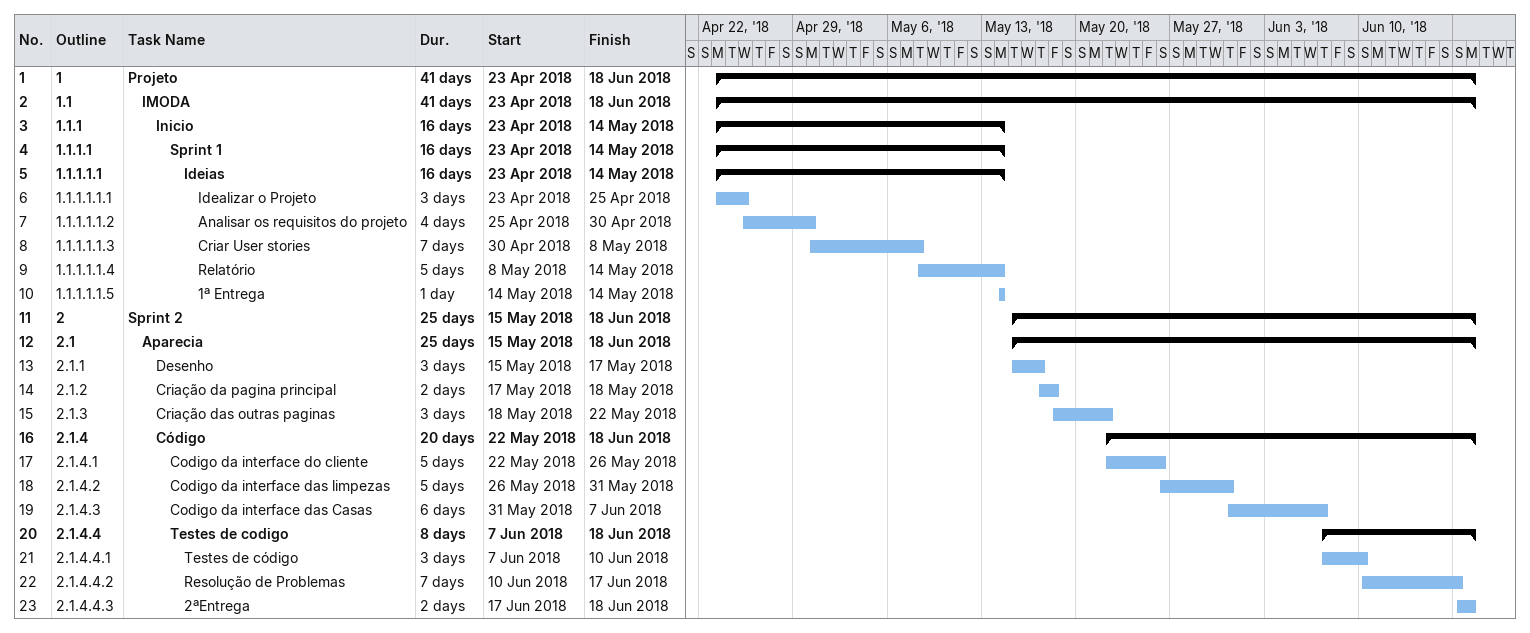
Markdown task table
| ID | WBS | Task | Duration | Start | Finish |
|---|---|---|---|---|---|
| 1 | 1 | **Projeto** | 41d | 2018-04-23 | 2018-06-18 |
| 2 | 1.1 | **IMODA** | 41d | 2018-04-23 | 2018-06-18 |
| 3 | 1.1.1 | **Inicio** | 16d | 2018-04-23 | 2018-05-14 |
| 4 | 1.1.1.1 | **Sprint 1** | 16d | 2018-04-23 | 2018-05-14 |
| 5 | 1.1.1.1.1 | **Ideias** | 16d | 2018-04-23 | 2018-05-14 |
| 6 | 1.1.1.1.1.1 | Idealizar o Projeto | 3d | 2018-04-23 | 2018-04-25 |
| 7 | 1.1.1.1.1.2 | Analisar os requisitos do projeto | 4d | 2018-04-25 | 2018-04-30 |
| 8 | 1.1.1.1.1.3 | Criar User stories | 7d | 2018-04-30 | 2018-05-08 |
| 9 | 1.1.1.1.1.4 | Relatório | 5d | 2018-05-08 | 2018-05-14 |
| 10 | 1.1.1.1.1.5 | 1ª Entrega | 1d | 2018-05-14 | 2018-05-14 |
| 11 | 2 | **Sprint 2** | 25d | 2018-05-15 | 2018-06-18 |
| 12 | 2.1 | **Aparecia** | 25d | 2018-05-15 | 2018-06-18 |
| 13 | 2.1.1 | Desenho | 3d | 2018-05-15 | 2018-05-17 |
| 14 | 2.1.2 | Criação da pagina principal | 2d | 2018-05-17 | 2018-05-18 |
| 15 | 2.1.3 | Criação das outras paginas | 3d | 2018-05-18 | 2018-05-22 |
| 16 | 2.1.4 | **Código** | 20d | 2018-05-22 | 2018-06-18 |
| 17 | 2.1.4.1 | Codigo da interface do cliente | 5d | 2018-05-22 | 2018-05-26 |
| 18 | 2.1.4.2 | Codigo da interface das limpezas | 5d | 2018-05-26 | 2018-05-31 |
| 19 | 2.1.4.3 | Codigo da interface das Casas | 6d | 2018-05-31 | 2018-06-07 |
| 20 | 2.1.4.4 | **Testes de codigo** | 8d | 2018-06-07 | 2018-06-18 |
| 21 | 2.1.4.4.1 | Testes de código | 3d | 2018-06-07 | 2018-06-10 |
| 22 | 2.1.4.4.2 | Resolução de Problemas | 7d | 2018-06-10 | 2018-06-17 |
| 23 | 2.1.4.4.3 | 2ªEntrega | 2d | 2018-06-17 | 2018-06-18 |
